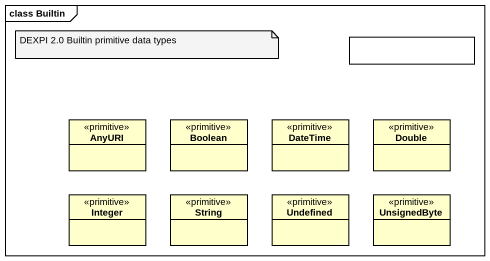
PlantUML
@startuml
mainframe class Builtin
allowmixing
hide circle
hide empty members
rectangle " " as rectangle1
class AnyURI <<primitive>>
class Boolean <<primitive>>
class DateTime <<primitive>>
class Double <<primitive>>
class Integer <<primitive>>
class String <<primitive>>
class Undefined <<primitive>>
class UnsignedByte <<primitive>>
note as N1
  DEXPI 2.0 Builtin primitive data types
end note
@enduml
